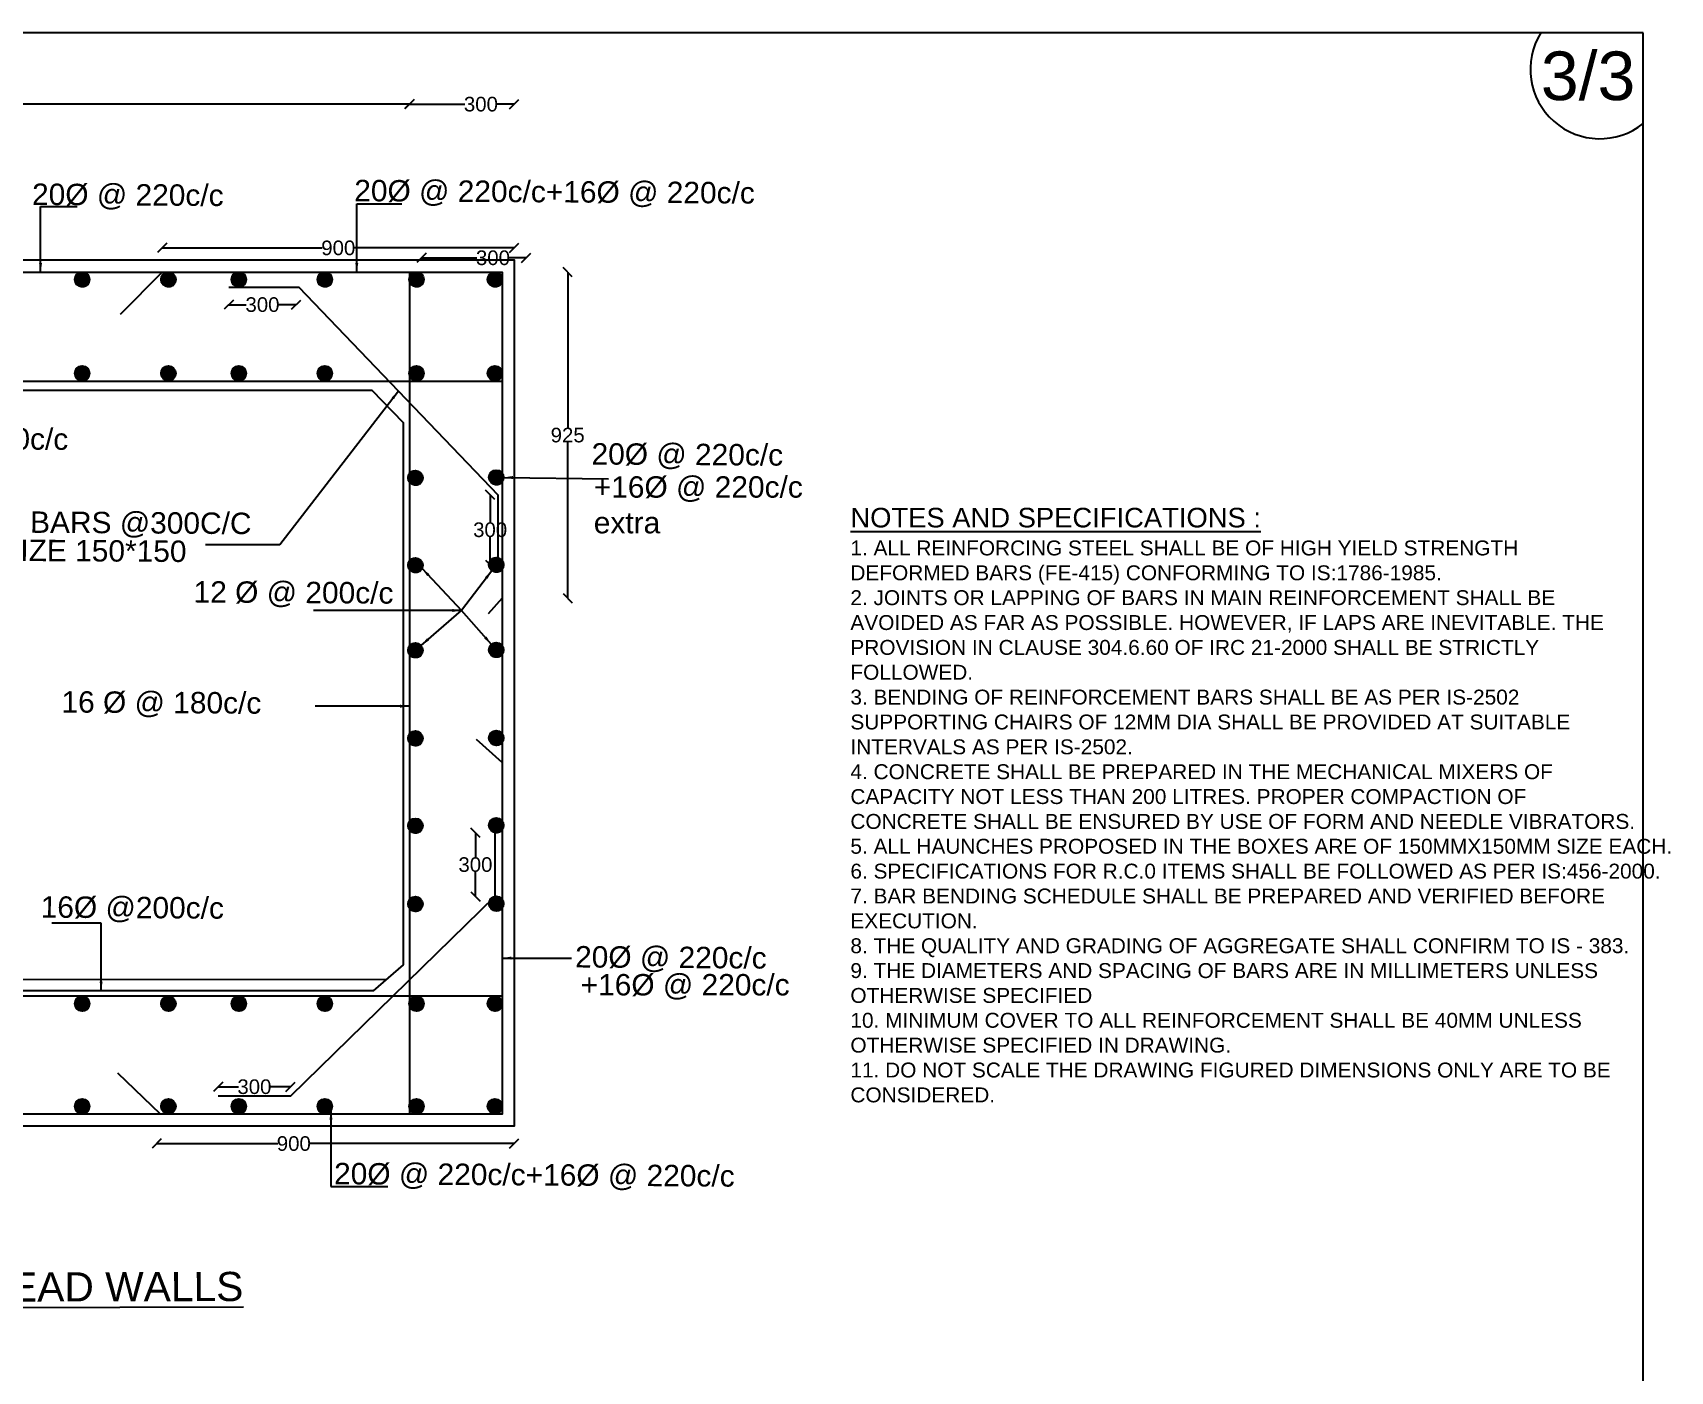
# Model space of a CAD drawing. Header units: millimetres. Extents: x 5124 to 6568637, y 2311 to 91879094.
# Drawn here: x 3743463 to 3760294, y 45946070 to 45959826 of the extents above; entities that cross this region are included whole.
import ezdxf

# ---------------------------------------------------------------- set-up
doc = ezdxf.new("R2010")
doc.units = ezdxf.units.MM
doc.header["$MEASUREMENT"] = 0
for name, color, linetype in [('DIMENSION', 7, 'Continuous'), ('DRAWING', 7, 'Continuous'), ('TEXT', 7, 'Continuous')]:
    doc.layers.add(name, color=color, linetype=linetype)
doc.styles.get("Standard").update_dxf_attribs({"font": 'arial.ttf', "height": 150})
doc.dimstyles.get("Standard").update_dxf_attribs({"dimtxt": 200, "dimasz": 110, "dimexe": 0.18, "dimexo": 0.0625, "dimgap": 0.09, "dimtad": 0, "dimtih": 1, "dimtoh": 1, "dimdec": 0, "dimzin": 0, "dimdsep": 46, "dimtxsty": 'Standard', "dimblk": 'OBLIQUE', "dimcen": 0.09, "dimse1": 1, "dimse2": 1, "dimadec": 0, "dimazin": 0, "dimtfac": 1, "dimtdec": 0, "dimtofl": 0, "dimtmove": 0, "dimatfit": 3, "dimfxl": 1, "dimtolj": 1, "dimtzin": 0, "dimarcsym": 0})

# ---------------------------------------------------------------- blocks, each defined once
blk = doc.blocks.new('_Oblique')
at = {"color": 0, "linetype": 'ByBlock', "lineweight": -2}
blk.add_line((-0.5, -0.5), (0.5, 0.5), dxfattribs=at)
blk = doc.blocks.new('*D70')
at = {"layer": 'Defpoints', "color": 0, "transparency": 16777216}
for p in [(3748535, 45957512), (3748535, 45957242), (3747458, 45943952)]:
    blk.add_point(p, dxfattribs=at)
at = {"layer": 'DIMENSION', "color": 0, "lineweight": -2, "transparency": 16777216}
for p, q in [((3747458, 45957512), (3748028, 45957512)), ((3748535, 45957512), (3748359, 45957512))]:
    blk.add_line(p, q, dxfattribs=at)
at = {"layer": 'DIMENSION', "color": 0, "lineweight": -2, "transparency": 16777216, "xscale": 95, "yscale": 95, "zscale": 95, "rotation": 180}
blk.add_blockref('_Oblique', (3747458, 45957512), dxfattribs=at)
at = {"layer": 'DIMENSION', "color": 0, "lineweight": -2, "transparency": 16777216, "xscale": 95, "yscale": 95, "zscale": 95}
blk.add_blockref('_Oblique', (3748535, 45957512), dxfattribs=at)
at = {"layer": 'DIMENSION', "color": 0, "transparency": 16777216, "insert": (3748193, 45957512), "char_height": 150, "attachment_point": 5}
blk.add_mtext('\\A1;300', dxfattribs=at)
blk = doc.blocks.new('*D102')
at = {"layer": 'Defpoints', "color": 0, "transparency": 16777216}
for p in [(3747334, 45959093), (3747334, 45957365), (3738591, 45957326)]:
    blk.add_point(p, dxfattribs=at)
at = {"layer": 'DIMENSION', "color": 0, "lineweight": -2, "transparency": 16777216}
for p, q in [((3738591, 45959093), (3742746, 45959093)), ((3747334, 45959093), (3743179, 45959093))]:
    blk.add_line(p, q, dxfattribs=at)
at = {"layer": 'DIMENSION', "color": 0, "lineweight": -2, "transparency": 16777216, "xscale": 95, "yscale": 95, "zscale": 95, "rotation": 180}
blk.add_blockref('_Oblique', (3738591, 45959093), dxfattribs=at)
at = {"layer": 'DIMENSION', "color": 0, "lineweight": -2, "transparency": 16777216, "xscale": 95, "yscale": 95, "zscale": 95}
blk.add_blockref('_Oblique', (3747334, 45959093), dxfattribs=at)
at = {"layer": 'DIMENSION', "color": 0, "transparency": 16777216, "insert": (3742962, 45959093), "char_height": 150, "attachment_point": 5}
blk.add_mtext('\\A1;1800', dxfattribs=at)
blk = doc.blocks.new('*D103')
at = {"layer": 'Defpoints', "color": 0, "transparency": 16777216}
for p in [(3748411, 45959091), (3748411, 45958821), (3747334, 45957365)]:
    blk.add_point(p, dxfattribs=at)
at = {"layer": 'DIMENSION', "color": 0, "lineweight": -2, "transparency": 16777216}
for p, q in [((3747334, 45959091), (3747903, 45959091)), ((3748411, 45959091), (3748234, 45959091))]:
    blk.add_line(p, q, dxfattribs=at)
at = {"layer": 'DIMENSION', "color": 0, "lineweight": -2, "transparency": 16777216, "xscale": 95, "yscale": 95, "zscale": 95, "rotation": 180}
blk.add_blockref('_Oblique', (3747334, 45959091), dxfattribs=at)
at = {"layer": 'DIMENSION', "color": 0, "lineweight": -2, "transparency": 16777216, "xscale": 95, "yscale": 95, "zscale": 95}
blk.add_blockref('_Oblique', (3748411, 45959091), dxfattribs=at)
at = {"layer": 'DIMENSION', "color": 0, "transparency": 16777216, "insert": (3748069, 45959091), "char_height": 150, "attachment_point": 5}
blk.add_mtext('\\A1;300', dxfattribs=at)
blk = doc.blocks.new('*D116')
at = {"layer": 'Defpoints', "color": 0, "transparency": 16777216}
for p in [(3745478, 45957211), (3746170, 45957211), (3746170, 45957031)]:
    blk.add_point(p, dxfattribs=at)
at = {"layer": 'DIMENSION', "color": 0, "lineweight": -2, "transparency": 16777216}
for p, q in [((3745478, 45957031), (3745658, 45957031)), ((3746170, 45957031), (3745989, 45957031))]:
    blk.add_line(p, q, dxfattribs=at)
at = {"layer": 'DIMENSION', "color": 0, "lineweight": -2, "transparency": 16777216, "xscale": 95, "yscale": 95, "zscale": 95, "rotation": 180}
blk.add_blockref('_Oblique', (3745478, 45957031), dxfattribs=at)
at = {"layer": 'DIMENSION', "color": 0, "lineweight": -2, "transparency": 16777216, "xscale": 95, "yscale": 95, "zscale": 95}
blk.add_blockref('_Oblique', (3746170, 45957031), dxfattribs=at)
at = {"layer": 'DIMENSION', "color": 0, "transparency": 16777216, "insert": (3745824, 45957031), "char_height": 150, "attachment_point": 5}
blk.add_mtext('\\A1;300', dxfattribs=at)
blk = doc.blocks.new('*D117')
at = {"layer": 'Defpoints', "color": 0, "transparency": 16777216}
for p in [(3748411, 45957614), (3744794, 45957365), (3748411, 45957289)]:
    blk.add_point(p, dxfattribs=at)
at = {"layer": 'DIMENSION', "color": 0, "lineweight": -2, "transparency": 16777216}
for p, q in [((3744794, 45957614), (3746437, 45957614)), ((3748411, 45957614), (3746768, 45957614))]:
    blk.add_line(p, q, dxfattribs=at)
at = {"layer": 'DIMENSION', "color": 0, "lineweight": -2, "transparency": 16777216, "xscale": 95, "yscale": 95, "zscale": 95, "rotation": 180}
blk.add_blockref('_Oblique', (3744794, 45957614), dxfattribs=at)
at = {"layer": 'DIMENSION', "color": 0, "lineweight": -2, "transparency": 16777216, "xscale": 95, "yscale": 95, "zscale": 95}
blk.add_blockref('_Oblique', (3748411, 45957614), dxfattribs=at)
at = {"layer": 'DIMENSION', "color": 0, "transparency": 16777216, "insert": (3746603, 45957614), "char_height": 150, "attachment_point": 5}
blk.add_mtext('\\A1;900', dxfattribs=at)
blk = doc.blocks.new('*D118')
at = {"layer": 'Defpoints', "color": 0, "transparency": 16777216}
for p in [(3748244, 45955077), (3748164, 45954358), (3748227, 45954358)]:
    blk.add_point(p, dxfattribs=at)
at = {"layer": 'DIMENSION', "color": 0, "lineweight": -2, "transparency": 16777216}
for p, q in [((3748164, 45955077), (3748164, 45954794)), ((3748164, 45954358), (3748164, 45954640))]:
    blk.add_line(p, q, dxfattribs=at)
at = {"layer": 'DIMENSION', "color": 0, "lineweight": -2, "transparency": 16777216, "xscale": 95, "yscale": 95, "zscale": 95}
for p, rotation in [((3748164, 45955077), 90), ((3748164, 45954358), 270)]:
    blk.add_blockref('_Oblique', p, dxfattribs=dict(at, rotation=rotation))
at = {"layer": 'DIMENSION', "color": 0, "transparency": 16777216, "insert": (3748164, 45954717), "char_height": 150, "attachment_point": 5}
blk.add_mtext('\\A1;300', dxfattribs=at)
blk = doc.blocks.new('*D119')
at = {"layer": 'Defpoints', "color": 0, "transparency": 16777216}
for p in [(3748013, 45951604), (3748227, 45951604), (3748212, 45950948)]:
    blk.add_point(p, dxfattribs=at)
at = {"layer": 'DIMENSION', "color": 0, "lineweight": -2, "transparency": 16777216}
for p, q in [((3748013, 45951604), (3748013, 45951353)), ((3748013, 45950948), (3748013, 45951200))]:
    blk.add_line(p, q, dxfattribs=at)
at = {"layer": 'DIMENSION', "color": 0, "lineweight": -2, "transparency": 16777216, "xscale": 95, "yscale": 95, "zscale": 95}
for p, rotation in [((3748013, 45951604), 90), ((3748013, 45950948), 270)]:
    blk.add_blockref('_Oblique', p, dxfattribs=dict(at, rotation=rotation))
at = {"layer": 'DIMENSION', "color": 0, "transparency": 16777216, "insert": (3748013, 45951276), "char_height": 150, "attachment_point": 5}
blk.add_mtext('\\A1;300', dxfattribs=at)
blk = doc.blocks.new('*D120')
at = {"layer": 'Defpoints', "color": 0, "transparency": 16777216}
for p in [(3745369, 45948993), (3745369, 45948897), (3746113, 45948897)]:
    blk.add_point(p, dxfattribs=at)
at = {"layer": 'DIMENSION', "color": 0, "lineweight": -2, "transparency": 16777216}
for p, q in [((3745369, 45948993), (3745576, 45948993)), ((3746113, 45948993), (3745907, 45948993))]:
    blk.add_line(p, q, dxfattribs=at)
at = {"layer": 'DIMENSION', "color": 0, "lineweight": -2, "transparency": 16777216, "xscale": 95, "yscale": 95, "zscale": 95, "rotation": 180}
blk.add_blockref('_Oblique', (3745369, 45948993), dxfattribs=at)
at = {"layer": 'DIMENSION', "color": 0, "lineweight": -2, "transparency": 16777216, "xscale": 95, "yscale": 95, "zscale": 95}
blk.add_blockref('_Oblique', (3746113, 45948993), dxfattribs=at)
at = {"layer": 'DIMENSION', "color": 0, "transparency": 16777216, "insert": (3745741, 45948993), "char_height": 150, "attachment_point": 5}
blk.add_mtext('\\A1;300', dxfattribs=at)
blk = doc.blocks.new('*D121')
at = {"layer": 'Defpoints', "color": 0, "transparency": 16777216}
for p in [(3744736, 45948713), (3748411, 45948588), (3748411, 45948409)]:
    blk.add_point(p, dxfattribs=at)
at = {"layer": 'DIMENSION', "color": 0, "lineweight": -2, "transparency": 16777216}
for p, q in [((3744736, 45948409), (3745981, 45948409)), ((3748411, 45948409), (3746312, 45948409))]:
    blk.add_line(p, q, dxfattribs=at)
at = {"layer": 'DIMENSION', "color": 0, "lineweight": -2, "transparency": 16777216, "xscale": 95, "yscale": 95, "zscale": 95, "rotation": 180}
blk.add_blockref('_Oblique', (3744736, 45948409), dxfattribs=at)
at = {"layer": 'DIMENSION', "color": 0, "lineweight": -2, "transparency": 16777216, "xscale": 95, "yscale": 95, "zscale": 95}
blk.add_blockref('_Oblique', (3748411, 45948409), dxfattribs=at)
at = {"layer": 'DIMENSION', "color": 0, "transparency": 16777216, "insert": (3746146, 45948409), "char_height": 150, "attachment_point": 5}
blk.add_mtext('\\A1;900', dxfattribs=at)
blk = doc.blocks.new('*D129')
at = {"layer": 'Defpoints', "color": 0, "transparency": 16777216}
for p in [(3748286, 45957365), (3748286, 45954015), (3748961, 45954015)]:
    blk.add_point(p, dxfattribs=at)
at = {"layer": 'DRAWING', "color": 0, "lineweight": -2, "transparency": 16777216}
for p, q in [((3748961, 45957365), (3748961, 45955767)), ((3748961, 45954015), (3748961, 45955614))]:
    blk.add_line(p, q, dxfattribs=at)
at = {"layer": 'DRAWING', "color": 0, "lineweight": -2, "transparency": 16777216, "xscale": 95, "yscale": 95, "zscale": 95}
for p, rotation in [((3748961, 45957365), 90), ((3748961, 45954015), 270)]:
    blk.add_blockref('_Oblique', p, dxfattribs=dict(at, rotation=rotation))
at = {"layer": 'DRAWING', "color": 0, "transparency": 16777216, "insert": (3748961, 45955690), "char_height": 150, "attachment_point": 5}
blk.add_mtext('\\A1;925', dxfattribs=at)

msp = doc.modelspace()

# ---------------------------------------------------------------- hatches: boundary and pattern name
at = {"layer": 'DRAWING'}
h = msp.add_hatch(dxfattribs=at)
h.set_pattern_fill('ANSI31', color=256, style=0)
h.set_pattern_definition([(45, (149854.36787, 12291.44953), (-0.08838834764832, 0.08838834764832), [])])
h.paths.add_polyline_path([(3744046.7, 45957289.9, 0.9586945), (3743895.4, 45957296.3), (3743895.4, 45957283.5, 0.9586945)])
h = msp.add_hatch(dxfattribs=at)
h.set_pattern_fill('ANSI31', color=256, style=0)
h.set_pattern_definition([(45, (150740.13392, 12291.44953), (-0.08838834764832, 0.08838834764832), [])])
h.paths.add_polyline_path([(3744932.4, 45957289.9, 0.9586945), (3744781.2, 45957296.3), (3744781.2, 45957283.5, 0.9586945)])
h = msp.add_hatch(dxfattribs=at)
h.set_pattern_fill('ANSI31', color=256, style=0)
h.set_pattern_definition([(45, (151464.50195, 12291.44953), (-0.08838834764832, 0.08838834764832), [])])
h.paths.add_polyline_path([(3745656.8, 45957289.9, 0.9586945), (3745505.6, 45957296.3), (3745505.6, 45957283.5, 0.9586945)])
h = msp.add_hatch(dxfattribs=at)
h.set_pattern_fill('ANSI31', color=256, style=0)
h.set_pattern_definition([(45, (152348.55858, 12291.44953), (-0.08838834764832, 0.08838834764832), [])])
h.paths.add_polyline_path([(3746540.8, 45957289.9, 0.9586945), (3746389.6, 45957296.3), (3746389.6, 45957283.5, 0.9586945)])
h = msp.add_hatch(dxfattribs=at)
h.set_pattern_fill('ANSI31', color=256, style=0)
h.set_pattern_definition([(45, (153290.30824, 12291.44953), (-0.08838834764832, 0.08838834764832), [])])
h.paths.add_polyline_path([(3747482.6, 45957289.9, 0.9586945), (3747331.4, 45957296.3), (3747331.4, 45957283.5, 0.9586945)])
h = msp.add_hatch(dxfattribs=at)
h.set_pattern_fill('ANSI31', color=256, style=0)
h.set_pattern_definition([(45, (154096.72857, 12291.44953), (-0.08838834764832, 0.08838834764832), [])])
h.paths.add_polyline_path([(3748289, 45957289.9, 0.9586945), (3748137.8, 45957296.3), (3748137.8, 45957283.5, 0.9586945)])
h = msp.add_hatch(dxfattribs=at)
h.set_pattern_fill('ANSI31', color=256, style=0)
h.set_pattern_definition([(45, (149854.36787, 11327.58643), (-0.08838834764832, 0.08838834764832), [])])
h.paths.add_polyline_path([(3744046.7, 45956326, 0.9586945), (3743895.4, 45956332.4), (3743895.4, 45956319.7, 0.9586945)])
h = msp.add_hatch(dxfattribs=at)
h.set_pattern_fill('ANSI31', color=256, style=0)
h.set_pattern_definition([(45, (150740.13392, 11327.58643), (-0.08838834764832, 0.08838834764832), [])])
h.paths.add_polyline_path([(3744932.4, 45956326, 0.9586945), (3744781.2, 45956332.4), (3744781.2, 45956319.7, 0.9586945)])
h = msp.add_hatch(dxfattribs=at)
h.set_pattern_fill('ANSI31', color=256, style=0)
h.set_pattern_definition([(45, (151464.50195, 11327.58643), (-0.08838834764832, 0.08838834764832), [])])
h.paths.add_polyline_path([(3745656.8, 45956326, 0.9586945), (3745505.6, 45956332.4), (3745505.6, 45956319.7, 0.9586945)])
h = msp.add_hatch(dxfattribs=at)
h.set_pattern_fill('ANSI31', color=256, style=0)
h.set_pattern_definition([(45, (152348.55858, 11327.58643), (-0.08838834764832, 0.08838834764832), [])])
h.paths.add_polyline_path([(3746540.8, 45956326, 0.9586945), (3746389.6, 45956332.4), (3746389.6, 45956319.7, 0.9586945)])
h = msp.add_hatch(dxfattribs=at)
h.set_pattern_fill('ANSI31', color=256, style=0)
h.set_pattern_definition([(45, (153290.30824, 11327.58643), (-0.08838834764832, 0.08838834764832), [])])
h.paths.add_polyline_path([(3747482.6, 45956326, 0.9586945), (3747331.4, 45956332.4), (3747331.4, 45956319.7, 0.9586945)])
h = msp.add_hatch(dxfattribs=at)
h.set_pattern_fill('ANSI31', color=256, style=0)
h.set_pattern_definition([(45, (154096.72857, 11327.58643), (-0.08838834764832, 0.08838834764832), [])])
h.paths.add_polyline_path([(3748289, 45956326, 0.9586945), (3748137.8, 45956332.4), (3748137.8, 45956319.7, 0.9586945)])
h = msp.add_hatch(dxfattribs=at)
h.set_pattern_fill('ANSI31', color=256, style=0)
h.set_pattern_definition([(45, (153279.45808, 10253.16432), (-0.08838834764832, 0.08838834764832), [])])
h.paths.add_polyline_path([(3747471.7, 45955251.6, 0.9586945), (3747320.5, 45955258), (3747320.5, 45955245.2, 0.9586945)])
h = msp.add_hatch(dxfattribs=at)
h.set_pattern_fill('ANSI31', color=256, style=0)
h.set_pattern_definition([(45, (154110.42485, 10256.99588), (-0.08838834764832, 0.08838834764832), [])])
h.paths.add_polyline_path([(3748302.7, 45955255.5, 0.9586945), (3748151.5, 45955261.8), (3748151.5, 45955249.1, 0.9586945)])
h = msp.add_hatch(dxfattribs=at)
h.set_pattern_fill('ANSI31', color=256, style=0)
h.set_pattern_definition([(45, (153279.45808, 9355.25818), (-0.08838834764832, 0.08838834764832), [])])
h.paths.add_polyline_path([(3747471.7, 45954353.7, 0.9586945), (3747320.5, 45954360.1), (3747320.5, 45954347.3, 0.9586945)])
h = msp.add_hatch(dxfattribs=at)
h.set_pattern_fill('ANSI31', color=256, style=0)
h.set_pattern_definition([(45, (154110.42485, 9359.08974), (-0.08838834764832, 0.08838834764832), [])])
h.paths.add_polyline_path([(3748302.7, 45954357.5, 0.9586945), (3748151.5, 45954363.9), (3748151.5, 45954351.2, 0.9586945)])
h = msp.add_hatch(dxfattribs=at)
h.set_pattern_fill('ANSI31', color=256, style=0)
h.set_pattern_definition([(45, (153279.45808, 8480.67171), (-0.08838834764832, 0.08838834764832), [])])
h.paths.add_polyline_path([(3747471.7, 45953479.1, 0.9586945), (3747320.5, 45953485.5), (3747320.5, 45953472.7, 0.9586945)])
h = msp.add_hatch(dxfattribs=at)
h.set_pattern_fill('ANSI31', color=256, style=0)
h.set_pattern_definition([(45, (154110.42485, 8484.50327), (-0.08838834764832, 0.08838834764832), [])])
h.paths.add_polyline_path([(3748302.7, 45953483, 0.9586945), (3748151.5, 45953489.3), (3748151.5, 45953476.6, 0.9586945)])
h = msp.add_hatch(dxfattribs=at)
h.set_pattern_fill('ANSI31', color=256, style=0)
h.set_pattern_definition([(45, (153279.45808, 7575.56489), (-0.08838834764832, 0.08838834764832), [])])
h.paths.add_polyline_path([(3747471.7, 45952574, 0.9586945), (3747320.5, 45952580.4), (3747320.5, 45952567.6, 0.9586945)])
h = msp.add_hatch(dxfattribs=at)
h.set_pattern_fill('ANSI31', color=256, style=0)
h.set_pattern_definition([(45, (154110.42485, 7579.39645), (-0.08838834764832, 0.08838834764832), [])])
h.paths.add_polyline_path([(3748302.7, 45952577.9, 0.9586945), (3748151.5, 45952584.2), (3748151.5, 45952571.5, 0.9586945)])
h = msp.add_hatch(dxfattribs=at)
h.set_pattern_fill('ANSI31', color=256, style=0)
h.set_pattern_definition([(45, (153279.45808, 6677.72481), (-0.08838834764832, 0.08838834764832), [])])
h.paths.add_polyline_path([(3747471.7, 45951676.2, 0.9586945), (3747320.5, 45951682.6), (3747320.5, 45951669.8, 0.9586945)])
h = msp.add_hatch(dxfattribs=at)
h.set_pattern_fill('ANSI31', color=256, style=0)
h.set_pattern_definition([(45, (154110.42485, 6681.55637), (-0.08838834764832, 0.08838834764832), [])])
h.paths.add_polyline_path([(3748302.7, 45951680, 0.9586945), (3748151.5, 45951686.4), (3748151.5, 45951673.6, 0.9586945)])
h = msp.add_hatch(dxfattribs=at)
h.set_pattern_fill('ANSI31', color=256, style=0)
h.set_pattern_definition([(45, (153279.45808, 5873.09733), (-0.08838834764832, 0.08838834764832), [])])
h.paths.add_polyline_path([(3747471.7, 45950871.6, 0.9586945), (3747320.5, 45950877.9), (3747320.5, 45950865.2, 0.9586945)])
h = msp.add_hatch(dxfattribs=at)
h.set_pattern_fill('ANSI31', color=256, style=0)
h.set_pattern_definition([(45, (154110.42485, 5876.92889), (-0.08838834764832, 0.08838834764832), [])])
h.paths.add_polyline_path([(3748302.7, 45950875.4, 0.9586945), (3748151.5, 45950881.8), (3748151.5, 45950869, 0.9586945)])
h = msp.add_hatch(dxfattribs=at)
h.set_pattern_fill('ANSI31', color=256, style=0)
h.set_pattern_definition([(45, (149854.36787, 4849.1461), (-0.08838834764832, 0.08838834764832), [])])
h.paths.add_polyline_path([(3744046.7, 45949847.6, 0.9586945), (3743895.4, 45949854), (3743895.4, 45949841.2, 0.9586945)])
h = msp.add_hatch(dxfattribs=at)
h.set_pattern_fill('ANSI31', color=256, style=0)
h.set_pattern_definition([(45, (150740.13392, 4849.1461), (-0.08838834764832, 0.08838834764832), [])])
h.paths.add_polyline_path([(3744932.4, 45949847.6, 0.9586945), (3744781.2, 45949854), (3744781.2, 45949841.2, 0.9586945)])
h = msp.add_hatch(dxfattribs=at)
h.set_pattern_fill('ANSI31', color=256, style=0)
h.set_pattern_definition([(45, (151464.50195, 4849.1461), (-0.08838834764832, 0.08838834764832), [])])
h.paths.add_polyline_path([(3745656.8, 45949847.6, 0.9586945), (3745505.6, 45949854), (3745505.6, 45949841.2, 0.9586945)])
h = msp.add_hatch(dxfattribs=at)
h.set_pattern_fill('ANSI31', color=256, style=0)
h.set_pattern_definition([(45, (152348.55858, 4849.1461), (-0.08838834764832, 0.08838834764832), [])])
h.paths.add_polyline_path([(3746540.8, 45949847.6, 0.9586945), (3746389.6, 45949854), (3746389.6, 45949841.2, 0.9586945)])
h = msp.add_hatch(dxfattribs=at)
h.set_pattern_fill('ANSI31', color=256, style=0)
h.set_pattern_definition([(45, (153290.30824, 4849.1461), (-0.08838834764832, 0.08838834764832), [])])
h.paths.add_polyline_path([(3747482.6, 45949847.6, 0.9586945), (3747331.4, 45949854), (3747331.4, 45949841.2, 0.9586945)])
h = msp.add_hatch(dxfattribs=at)
h.set_pattern_fill('ANSI31', color=256, style=0)
h.set_pattern_definition([(45, (154096.72857, 4849.1461), (-0.08838834764832, 0.08838834764832), [])])
h.paths.add_polyline_path([(3748289, 45949847.6, 0.9586945), (3748137.8, 45949854), (3748137.8, 45949841.2, 0.9586945)])
h = msp.add_hatch(dxfattribs=at)
h.set_pattern_fill('ANSI31', color=256, style=0)
h.set_pattern_definition([(45, (149854.36787, 3793.94784), (-0.08838834764832, 0.08838834764832), [])])
h.paths.add_polyline_path([(3744046.7, 45948792.4, 0.9586945), (3743895.4, 45948798.8), (3743895.4, 45948786, 0.9586945)])
h = msp.add_hatch(dxfattribs=at)
h.set_pattern_fill('ANSI31', color=256, style=0)
h.set_pattern_definition([(45, (150740.13392, 3793.94784), (-0.08838834764832, 0.08838834764832), [])])
h.paths.add_polyline_path([(3744932.4, 45948792.4, 0.9586945), (3744781.2, 45948798.8), (3744781.2, 45948786, 0.9586945)])
h = msp.add_hatch(dxfattribs=at)
h.set_pattern_fill('ANSI31', color=256, style=0)
h.set_pattern_definition([(45, (151464.50195, 3793.94784), (-0.08838834764832, 0.08838834764832), [])])
h.paths.add_polyline_path([(3745656.8, 45948792.4, 0.9586945), (3745505.6, 45948798.8), (3745505.6, 45948786, 0.9586945)])
h = msp.add_hatch(dxfattribs=at)
h.set_pattern_fill('ANSI31', color=256, style=0)
h.set_pattern_definition([(45, (152348.55858, 3793.94784), (-0.08838834764832, 0.08838834764832), [])])
h.paths.add_polyline_path([(3746540.8, 45948792.4, 0.9586945), (3746389.6, 45948798.8), (3746389.6, 45948786, 0.9586945)])
h = msp.add_hatch(dxfattribs=at)
h.set_pattern_fill('ANSI31', color=256, style=0)
h.set_pattern_definition([(45, (153290.30824, 3793.94784), (-0.08838834764832, 0.08838834764832), [])])
h.paths.add_polyline_path([(3747482.6, 45948792.4, 0.9586945), (3747331.4, 45948798.8), (3747331.4, 45948786, 0.9586945)])
h = msp.add_hatch(dxfattribs=at)
h.set_pattern_fill('ANSI31', color=256, style=0)
h.set_pattern_definition([(45, (154096.72857, 3793.94784), (-0.08838834764832, 0.08838834764832), [])])
h.paths.add_polyline_path([(3748289, 45948792.4, 0.9586945), (3748137.8, 45948798.8), (3748137.8, 45948786, 0.9586945)])

# ---------------------------------------------------------------- linework, layer by layer
at = {"layer": 'DIMENSION'}
for points in [[(3727851.2, 45957490.5), (3748411.3, 45957490.5), (3748411.3, 45948587.7), (3727851.2, 45948587.7)], [(3727976.3, 45957365.4), (3748286.1, 45957365.4), (3748286.1, 45948712.8), (3727976.3, 45948712.8)]]:
    msp.add_lwpolyline(points, close=True, dxfattribs=at)
for points in [[(3744794.2, 45957365.4), (3744361.7, 45956931.3)], [(3747333.9, 45957365.4), (3747333.9, 45948712.8)], [(3727976.3, 45956246.5), (3748286.1, 45956246.5)], [(3727976.3, 45949926.6), (3748286.1, 45949926.6)], [(3744776.3, 45948712.8), (3744337.3, 45949133.5)]]:
    msp.add_lwpolyline(points, dxfattribs=at)
at = {"layer": 'DRAWING'}
msp.add_lwpolyline([(3760016.4, 45959825.6), (3723868.1, 45959825.6), (3723868.1, 45932313.7), (3760016.4, 45932313.7)], close=True, dxfattribs=at)
for points in [[(3745477.9, 45957210.6), (3746169.8, 45957210.6), (3746199.3, 45957210.6), (3748244.3, 45955076.7), (3748244.3, 45954396.9)], [(3739064.8, 45956151.5), (3746949, 45956151.1), (3747268.4, 45955818.9), (3747268.4, 45950247), (3746960.4, 45949980.1), (3738873.2, 45949980.1), (3738637.8, 45950202.6), (3738697.9, 45955766.6), (3739064.8, 45956151.5)], [(3748286.1, 45954015.5), (3748144, 45953854)], [(3748286.1, 45952326.9), (3748022.8, 45952562.3)], [(3748212.4, 45951705.9), (3748212.4, 45950948.1), (3746112.9, 45948897.2), (3745369.3, 45948897.2)], [(3738755.5, 45950091.4), (3747096.6, 45950098.1)]]:
    msp.add_lwpolyline(points, dxfattribs=at)
for centre in [(3743970.9, 45957289.9), (3744856.7, 45957289.9), (3745581, 45957289.9), (3746465.1, 45957289.9), (3747406.8, 45957289.9), (3748213.3, 45957289.9), (3743970.9, 45956326), (3744856.7, 45956326), (3745581, 45956326), (3746465.1, 45956326), (3747406.8, 45956326), (3748213.3, 45956326), (3747396, 45955251.6), (3748227, 45955255.5), (3747396, 45954353.7), (3748227, 45954357.5), (3747396, 45953479.1), (3748227, 45953483), (3747396, 45952574), (3748227, 45952577.9), (3747396, 45951676.2), (3748227, 45951680), (3747396, 45950871.6), (3748227, 45950875.4), (3743970.9, 45949847.6), (3744856.7, 45949847.6), (3745581, 45949847.6), (3746465.1, 45949847.6), (3747406.8, 45949847.6), (3748213.3, 45949847.6), (3743970.9, 45948792.4), (3744856.7, 45948792.4), (3745581, 45948792.4), (3746465.1, 45948792.4), (3747406.8, 45948792.4), (3748213.3, 45948792.4)]:
    msp.add_circle(centre, 75.7, dxfattribs=at)
msp.add_arc((3759570.2, 45959449.8), 713.5, 148.22075, 308.71329, dxfattribs=at)

# ---------------------------------------------------------------- texts
for s, p in [('20Ø @ 220c/c ', (3743454.9, 45958056.4)), ('20Ø @ 220c/c+16Ø @ 220c/c', (3746766.8, 45958094.4)), ('16Ø @ 180c/c ', (3741858, 45955550.5)), ('20Ø @ 220c/c', (3749205.8, 45955388.3)), ('12TOR HAUNCH BARS @300C/C', (3740958.9, 45954701.3)), (' HAUNCH SIZE 150*150', (3741644, 45954406.5)), ('12 Ø @ 200c/c ', (3745115.2, 45953970.4)), ('16 Ø @ 180c/c ', (3743757.1, 45952839.5)), ('16Ø @200c/c ', (3743543.4, 45950731.6)), ('20Ø @ 220c/c ', (3749036.7, 45950219.5)), ('20Ø @ 220c/c+16Ø @ 220c/c', (3746559.4, 45947991.4))]:
    msp.add_text(s, height=220, rotation=359.65712, dxfattribs=at).set_placement(p)
at = {"layer": 'DRAWING', "char_height": 220, "attachment_point": 1}
for s, insert, width in [('+16Ø @ 220c/c\\Pextra ', (3749229.3, 45955267.5), 2208.839), ('+16Ø @ 220c/c', (3749094.2, 45950151.9), 2235.153)]:
    msp.add_mtext(s, dxfattribs=dict(at, insert=insert, width=width))
at = {"layer": 'TEXT'}
msp.add_text('3/3', height=500, dxfattribs=at).set_placement((3758964.1, 45959133.2))
msp.add_text('%%UR.C.C DETAILS BOX UNDER EARTH  BANKS AND HEAD WALLS', height=300, rotation=0.1412, dxfattribs=at).set_placement((3733007.5, 45946760))
at = {"layer": 'TEXT', "insert": (3751867.1, 45954943.1), "char_height": 153.2643, "width": 8084.554, "attachment_point": 1}
msp.add_mtext('{\\H1.314x;\\LNOTES AND SPECIFICATIONS :  \\P}1. ALL REINFORCING STEEL SHALL BE OF HIGH YIELD STRENGTH DEFORMED BARS (FE-415) CONFORMING TO IS:1786-1985. \\P2. JOINTS OR LAPPING OF BARS IN MAIN REINFORCEMENT SHALL BE AVOIDED AS FAR AS POSSIBLE. HOWEVER, IF LAPS ARE INEVITABLE. THE PROVISION IN CLAUSE 304.6.60 OF IRC 21-2000 SHALL BE STRICTLY FOLLOWED. \\P3. BENDING OF REINFORCEMENT BARS SHALL BE AS PER IS-2502 SUPPORTING CHAIRS OF 12MM DIA SHALL BE PROVIDED AT SUITABLE INTERVALS AS PER IS-2502. \\P4. CONCRETE SHALL BE PREPARED IN THE MECHANICAL MIXERS OF CAPACITY NOT LESS THAN 200 LITRES. PROPER COMPACTION OF CONCRETE SHALL BE ENSURED BY USE OF FORM AND NEEDLE VIBRATORS. \\P5. ALL HAUNCHES PROPOSED IN THE BOXES ARE OF 150MMX150MM SIZE EACH. \\P6. SPECIFICATIONS FOR R.C.0 ITEMS SHALL BE FOLLOWED AS PER IS:456-2000. \\P7. BAR BENDING SCHEDULE SHALL BE PREPARED AND VERIFIED BEFORE EXECUTION. \\P8. THE QUALITY AND GRADING OF AGGREGATE SHALL CONFIRM TO IS - 383. \\P9. THE DIAMETERS AND SPACING OF BARS ARE IN MILLIMETERS UNLESS OTHERWISE SPECIFIED \\P10. MINIMUM COVER TO ALL REINFORCEMENT SHALL BE 40MM UNLESS OTHERWISE SPECIFIED IN DRAWING. \\P11. DO NOT SCALE THE DRAWING FIGURED DIMENSIONS ONLY ARE TO BE CONSIDERED.', dxfattribs=at)

# ---------------------------------------------------------------- dimensions: what is measured, and where the dimension line sits
at = {"layer": 'DIMENSION'}
for base, p1, p2, text, picture, middle in [((3747333.9, 45959093), (3738591, 45957326.2), (3747333.9, 45957365.4), '1800', '*D102', (3742962.5, 45959093)), ((3748411.3, 45957614), (3744794.2, 45957365.4), (3748411.3, 45957289.1), '900', '*D117', (3746602.7, 45957614)), ((3746169.8, 45957030.6), (3745477.9, 45957210.6), (3746169.8, 45957210.6), '300', '*D116', (3745823.8, 45957030.6)), ((3745369.3, 45948993.2), (3746112.9, 45948897.2), (3745369.3, 45948897.2), '300', '*D120', (3745741.1, 45948993.2))]:
    dim = msp.add_linear_dim(base=base, p1=p1, p2=p2, text=text, dimstyle='Standard', override={"dimasz": 95, "dimfxl": 2000, "dimarcsym": 1}, dxfattribs=at)
    dim.commit()
    dim.dimension.update_dxf_attribs({"geometry": picture, "text_midpoint": middle})
for base, p1, p2, text, picture, middle in [((3748411.3, 45959090.7), (3747333.9, 45957365.4), (3748411.3, 45958820.6), '300', '*D103', (3748069, 45959090.7)), ((3748535.4, 45957511.8), (3747458, 45943952.1), (3748535.4, 45957241.7), '300', '*D70', (3748193.1, 45957511.8)), ((3748411.3, 45948408.9), (3744735.7, 45948712.8), (3748411.3, 45948587.7), '900', '*D121', (3746146.2, 45948408.9))]:
    dim = msp.add_linear_dim(base=base, p1=p1, p2=p2, text=text, dimstyle='Standard', override={"dimasz": 95, "dimfxl": 2000, "dimarcsym": 1}, dxfattribs=at)
    dim.commit()
    dim.dimension.update_dxf_attribs({"geometry": picture, "text_midpoint": middle, "dimtype": 160})
for base, p1, p2, picture, middle in [((3748164.5, 45954357.5), (3748244.3, 45955076.7), (3748227, 45954357.5), '*D118', (3748164.5, 45954717.1)), ((3748013.1, 45951604.3), (3748212.4, 45950948.1), (3748227, 45951604.3), '*D119', (3748013.1, 45951276.2))]:
    dim = msp.add_linear_dim(base=base, p1=p1, p2=p2, angle=90, text='300', dimstyle='Standard', override={"dimasz": 95, "dimfxl": 2000, "dimarcsym": 1}, dxfattribs=at)
    dim.commit()
    dim.dimension.update_dxf_attribs({"geometry": picture, "text_midpoint": middle})
at = {"layer": 'DRAWING'}
dim = msp.add_linear_dim(base=(3748961.1, 45954015.5), p1=(3748286.1, 45957365.4), p2=(3748286.1, 45954015.5), angle=90, text='925', dimstyle='Standard', override={"dimasz": 95, "dimfxl": 2000, "dimarcsym": 1}, dxfattribs=at)
dim.commit()
dim.dimension.update_dxf_attribs({"geometry": '*D129', "text_midpoint": (3748961.1, 45955690.4)})

# ---------------------------------------------------------------- leaders
for points in [[(3743543.1, 45957365.4), (3743543.1, 45958041.2), (3743919.9, 45958041.2)], [(3746793.3, 45957365.4), (3746793.3, 45958066.3), (3747257.7, 45958066.3)], [(3747221.8, 45956143.6), (3746000.7, 45954563.9), (3745238.6, 45954563.9)], [(3748302.7, 45955255.5), (3749380.8, 45955241.6)], [(3747463.8, 45954320), (3747870.6, 45953888.5)], [(3748181.1, 45954297.2), (3747870.6, 45953888.5)], [(3747870.6, 45953888.5), (3746349.1, 45953888.5)], [(3747453.4, 45953528.6), (3747870.6, 45953888.5)], [(3748177, 45953539.9), (3747870.6, 45953888.5)], [(3747333.9, 45952904.5), (3746365.5, 45952904.5)], [(3744165.5, 45949980.1), (3744165.5, 45950675.9), (3743657.3, 45950675.9)], [(3748286.1, 45950315.8), (3748999.6, 45950315.8)], [(3746528, 45948750.2), (3746528, 45947968.3), (3747113.8, 45947968.3)]]:
    msp.add_leader(points, dimstyle='Standard', override={"dimasz": 95, "dimgap": 0.09, "dimtad": 0, "dimfxl": 2000, "dimarcsym": 1}, dxfattribs=at)

doc.saveas('drawing.dxf')
